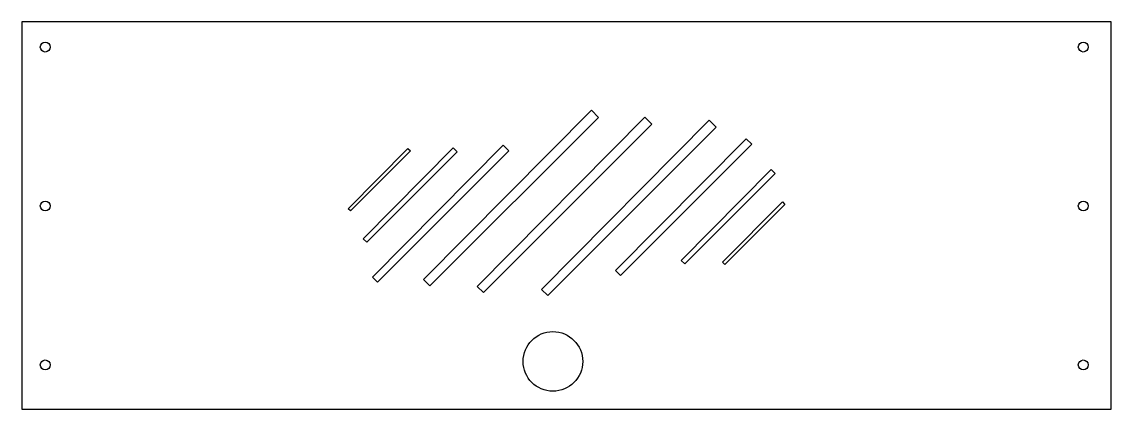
# Model space of a CAD drawing. Header units: inches. Extents: x 5.2 to 32.6, y 42.7 to 52.5.
import ezdxf

# ---------------------------------------------------------------- set-up
doc = ezdxf.new("R2010")
doc.units = ezdxf.units.IN
doc.header["$MEASUREMENT"] = 0

msp = doc.modelspace()

# ---------------------------------------------------------------- linework, layer by layer
for p, q in [((32.594, 52.477), (5.157, 52.477)), ((5.157, 52.477), (5.157, 42.727)), ((32.594, 42.727), (32.594, 52.477)), ((15.278, 45.989), (19.502, 50.25)), ((19.502, 50.25), (19.679, 50.073)), ((19.679, 50.073), (15.436, 45.831)), ((16.625, 45.819), (20.849, 50.081)), ((18.246, 45.744), (22.47, 50.005)), ((20.849, 50.081), (21.026, 49.904)), ((22.47, 50.005), (22.647, 49.828)), ((21.026, 49.904), (16.784, 45.661)), ((22.647, 49.828), (18.404, 45.586)), ((20.113, 46.215), (23.404, 49.534)), ((23.542, 49.396), (20.237, 46.091)), ((23.404, 49.534), (23.542, 49.396)), ((13.377, 47.772), (14.882, 49.29)), ((14.945, 49.227), (13.433, 47.716)), ((13.758, 47.018), (16.025, 49.304)), ((16.12, 49.209), (13.843, 46.933)), ((13.992, 46.05), (17.282, 49.369)), ((17.42, 49.232), (14.115, 45.926)), ((14.882, 49.29), (14.945, 49.227)), ((16.025, 49.304), (16.12, 49.209)), ((17.282, 49.369), (17.42, 49.232)), ((21.767, 46.471), (24.034, 48.758)), ((24.129, 48.663), (21.852, 46.386)), ((24.034, 48.758), (24.129, 48.663)), ((13.433, 47.716), (13.377, 47.772)), ((22.807, 46.425), (24.312, 47.943)), ((24.375, 47.88), (22.863, 46.368)), ((24.312, 47.943), (24.375, 47.88)), ((13.843, 46.933), (13.758, 47.018)), ((21.852, 46.386), (21.767, 46.471)), ((22.863, 46.368), (22.807, 46.425)), ((20.237, 46.091), (20.113, 46.215)), ((14.115, 45.926), (13.992, 46.05)), ((15.436, 45.831), (15.278, 45.989)), ((16.784, 45.661), (16.625, 45.819)), ((18.404, 45.586), (18.246, 45.744)), ((5.157, 42.727), (32.594, 42.727))]:
    msp.add_line(p, q)
for centre, radius in [((5.748, 51.842), 0.125), ((31.891, 51.842), 0.125), ((5.748, 47.842), 0.125), ((31.891, 47.842), 0.125), ((18.533, 43.929), 0.75), ((5.748, 43.842), 0.125), ((31.891, 43.842), 0.125)]:
    msp.add_circle(centre, radius)

doc.saveas('drawing.dxf')
